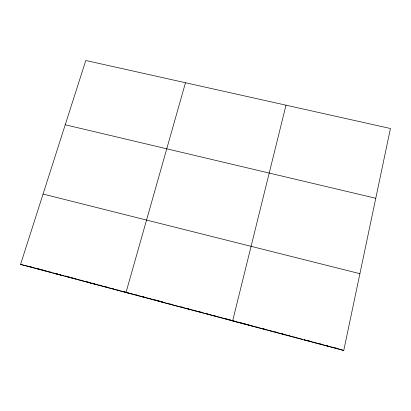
<?xml version="1.0" encoding="UTF-8"?>
<svg xmlns="http://www.w3.org/2000/svg" width="411" height="411" viewBox="0 0 411 411"><rect width="100%" height="100%" fill="white"/><g stroke="black" fill="none" stroke-linecap="round" stroke-linejoin="round"><path stroke-width="0.62" d="M343.745 350.511L390.45 128.504L85.796 60.489L20.55 264.448L343.745 350.511L340.894 349.576M285.999 105.185L232.636 320.924L267.628 330.033M185.479 82.739L126.007 292.529L129.1 293.182L95.814 284.284M196.607 311.333L198.071 311.512L161.066 301.864M90.369 283.04L95.198 284.119L77.237 279.336M55.223 273.68L61.136 275.051L58.691 274.399M65.226 124.774L375.772 198.282M20.55 264.448L26.936 265.963M31.585 267.063L27.516 266.097L51.354 272.447M43.068 194.054L359.908 273.68M35.86 268.203L40.751 269.503M41.973 269.832L45.642 270.808M49.916 271.943L51.75 272.431M56.03 273.572L57.864 274.06M62.138 275.2L63.972 275.689M65.205 276.017L67.06 276.511M68.298 276.839L70.158 277.333M71.396 277.661L73.25 278.16M74.489 278.488L76.348 278.982M80.679 280.138L82.539 280.631M86.875 281.782L88.73 282.28M93.066 283.431L94.92 283.929M99.246 285.08L101.096 285.573M105.406 286.719L107.256 287.212M111.566 288.358L113.41 288.851M117.726 289.996L119.57 290.49M123.881 291.635L125.73 292.129M130.04 293.279L131.89 293.767M136.205 294.918L138.055 295.411M142.37 296.562L144.22 297.05M148.541 298.201L150.39 298.694M154.706 299.845L156.555 300.338M157.788 300.667L159.643 301.155M160.876 301.484L162.725 301.977M167.03 303.123L168.87 303.616M170.097 303.94L171.937 304.433M181.138 306.883L182.977 307.371M187.272 308.512L189.111 309.005M193.406 310.146L195.246 310.639M199.535 311.779L201.364 312.268M205.639 313.403L207.468 313.891M208.69 314.215L210.519 314.703M213.571 315.514L215.4 316.002M219.674 317.143L221.503 317.626M225.773 318.766L227.607 319.255M228.824 319.578L230.658 320.066M233.099 320.714L236.808 321.7M238.041 322.034L242.988 323.349M244.226 323.678L249.169 324.993M250.407 325.322L252.262 325.815M256.587 326.971L258.442 327.464M262.773 328.615L264.627 329.108M268.948 330.259L270.792 330.752M275.103 331.898L276.947 332.391M281.258 333.537L283.102 334.03M287.407 335.176L289.257 335.664M307.695 340.575L309.534 341.063M313.824 342.209L315.663 342.697M319.953 343.837L321.787 344.331M326.077 345.471L327.916 345.959M332.206 347.1L334.045 347.593M335.273 347.917L337.107 348.405M52.577 272.77L57.468 274.075M61.753 275.216L63.613 275.709M64.851 276.038L69.808 277.358M71.046 277.687L75.999 279.007M129.722 293.31L163.054 302.188M198.683 311.672L204.185 313.141M205.413 313.465L232.318 320.631M302.809 339.399L268.249 330.197L269.164 330.65M340.323 349.386L304.042 339.727L306.195 340.514"/></g></svg>
